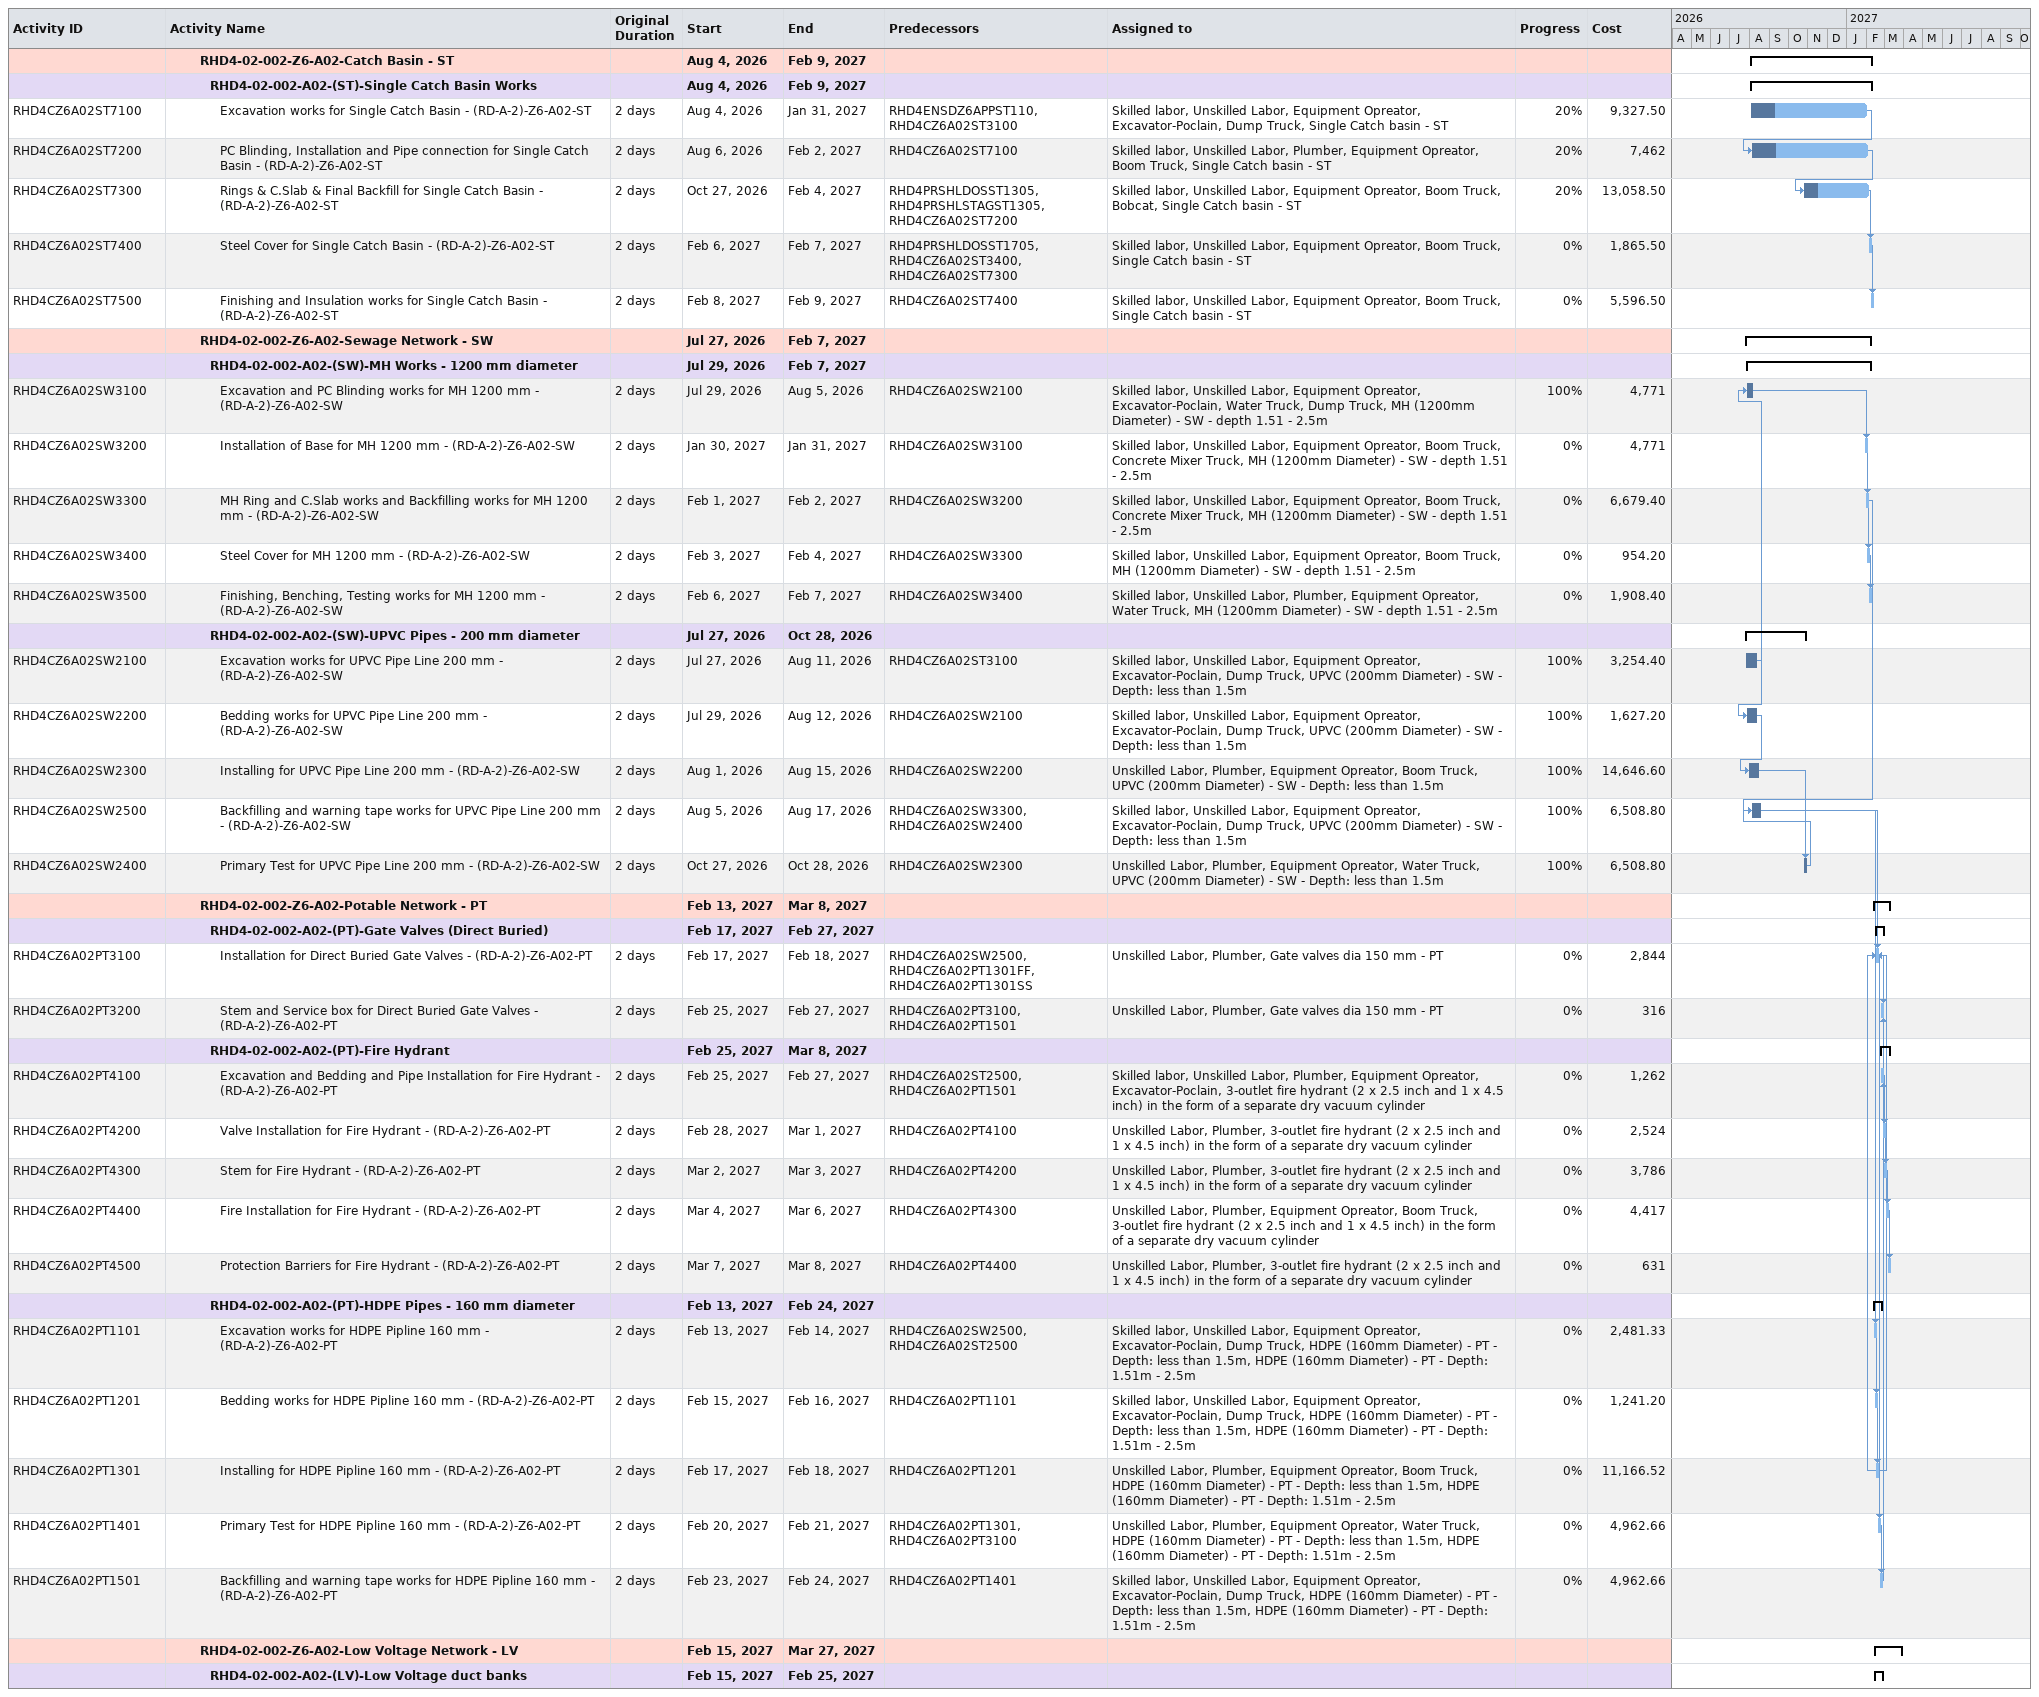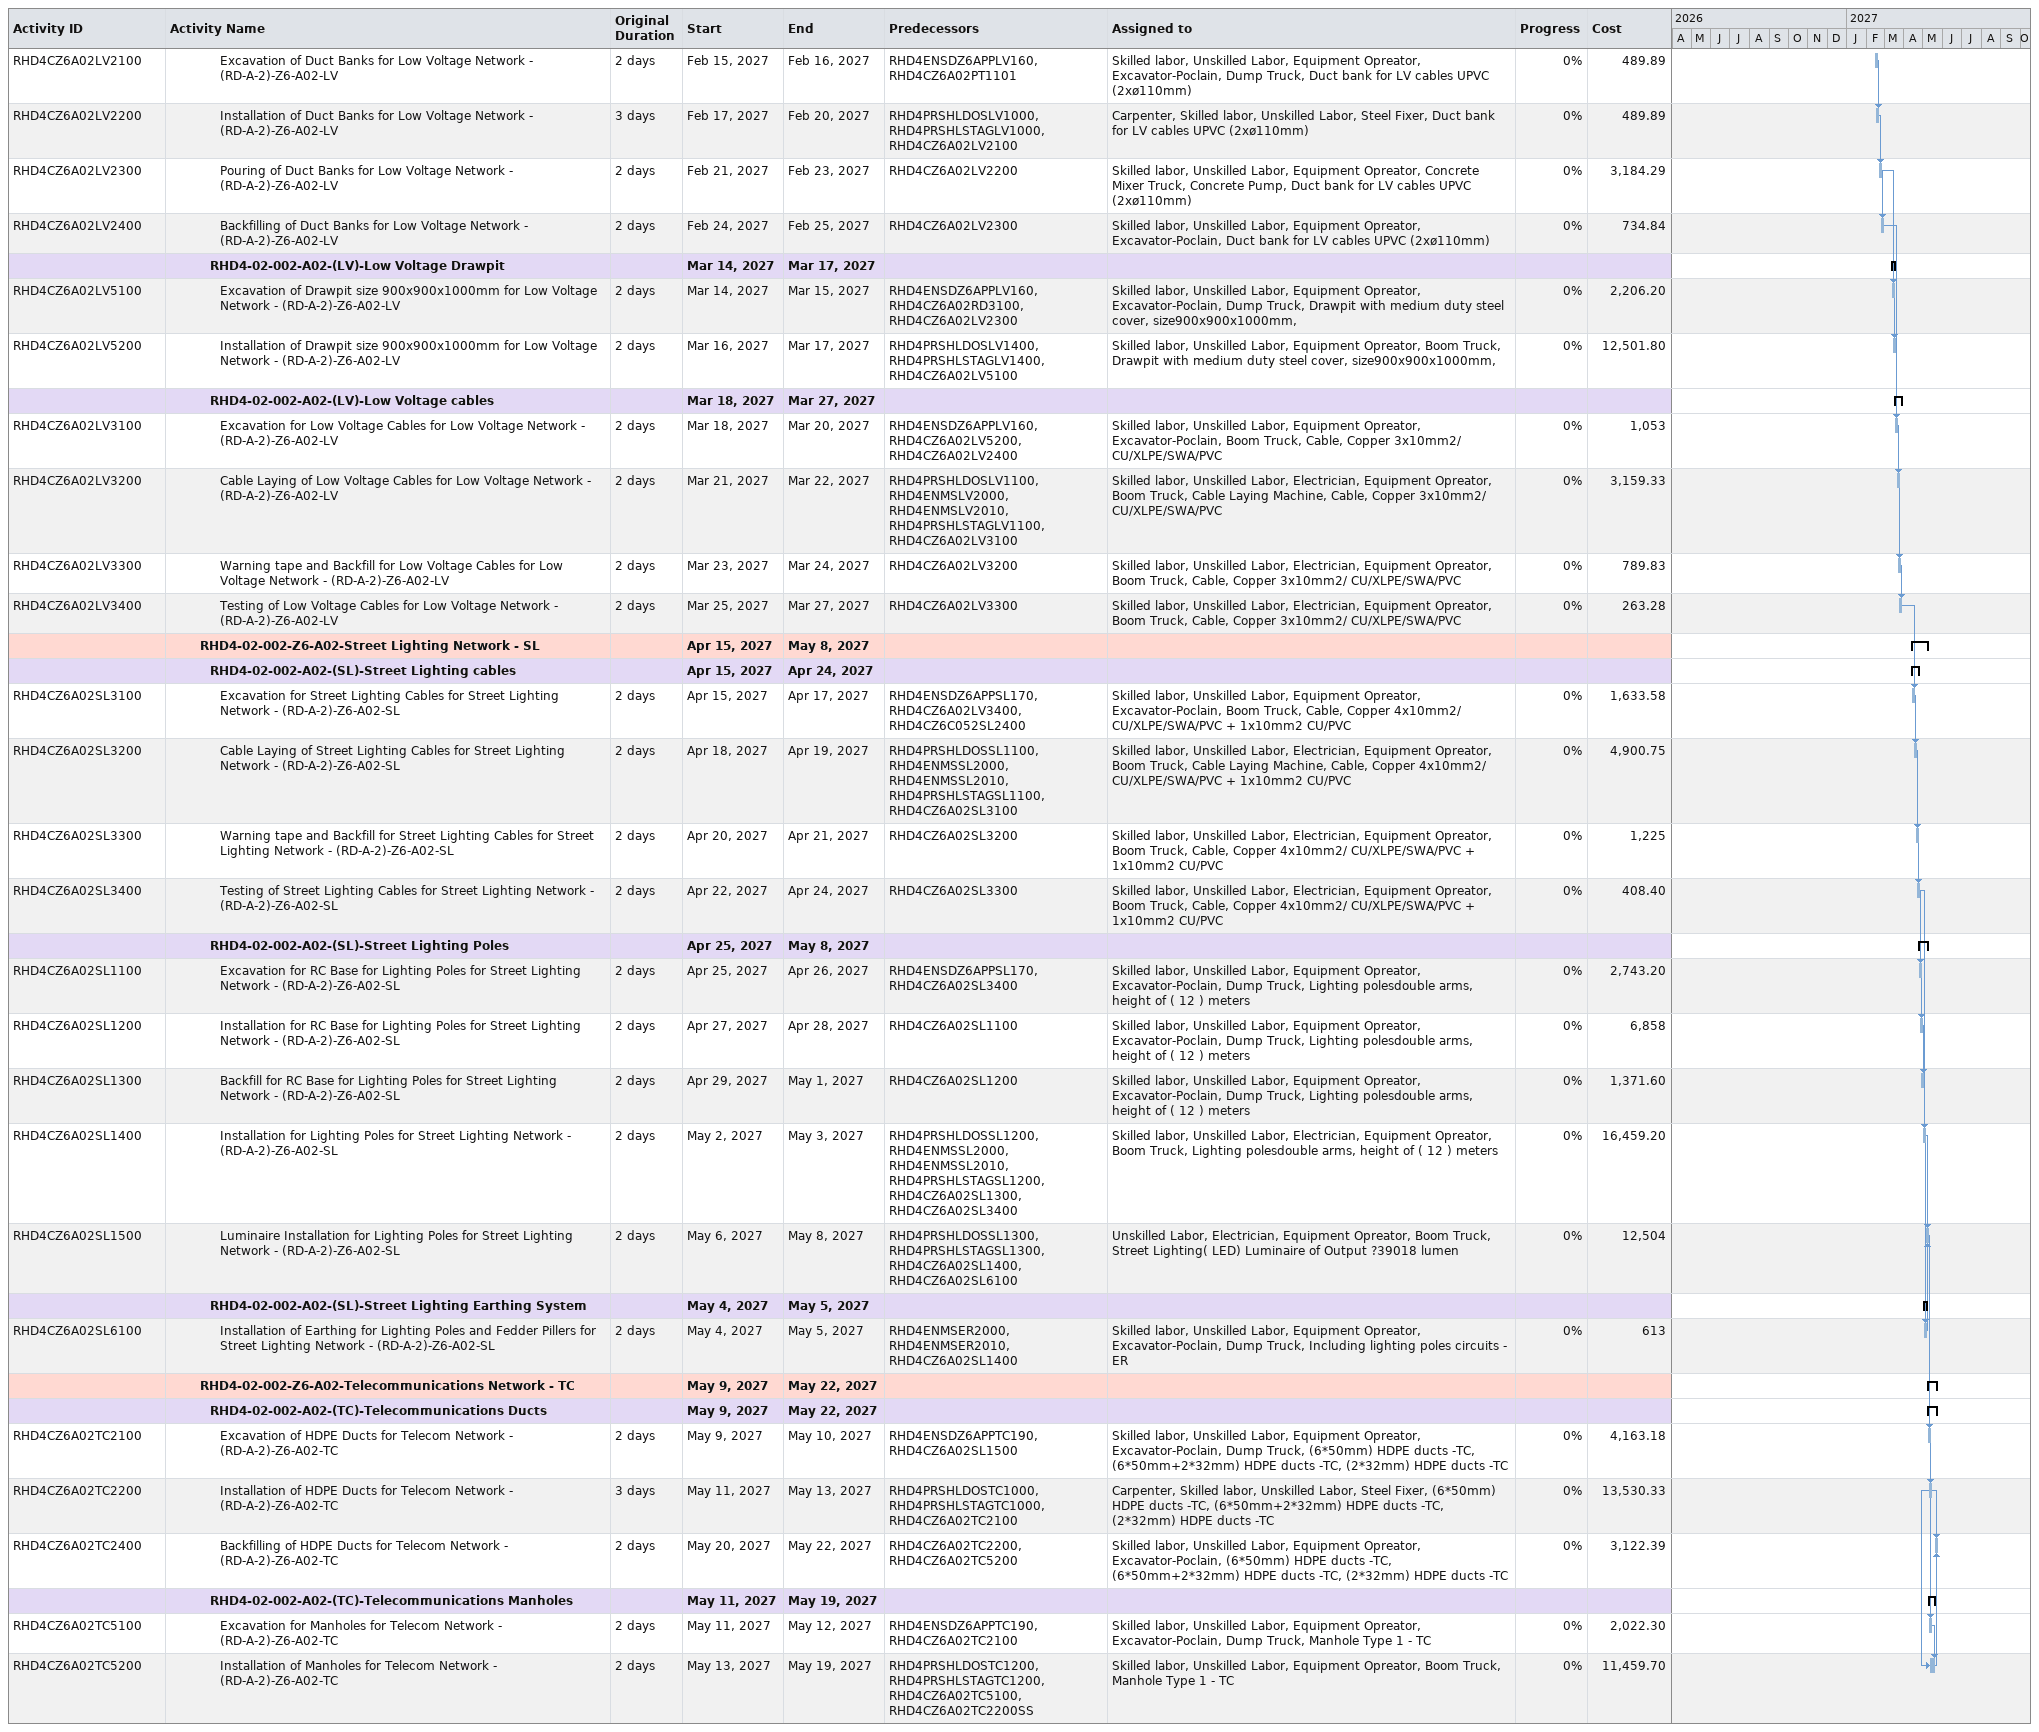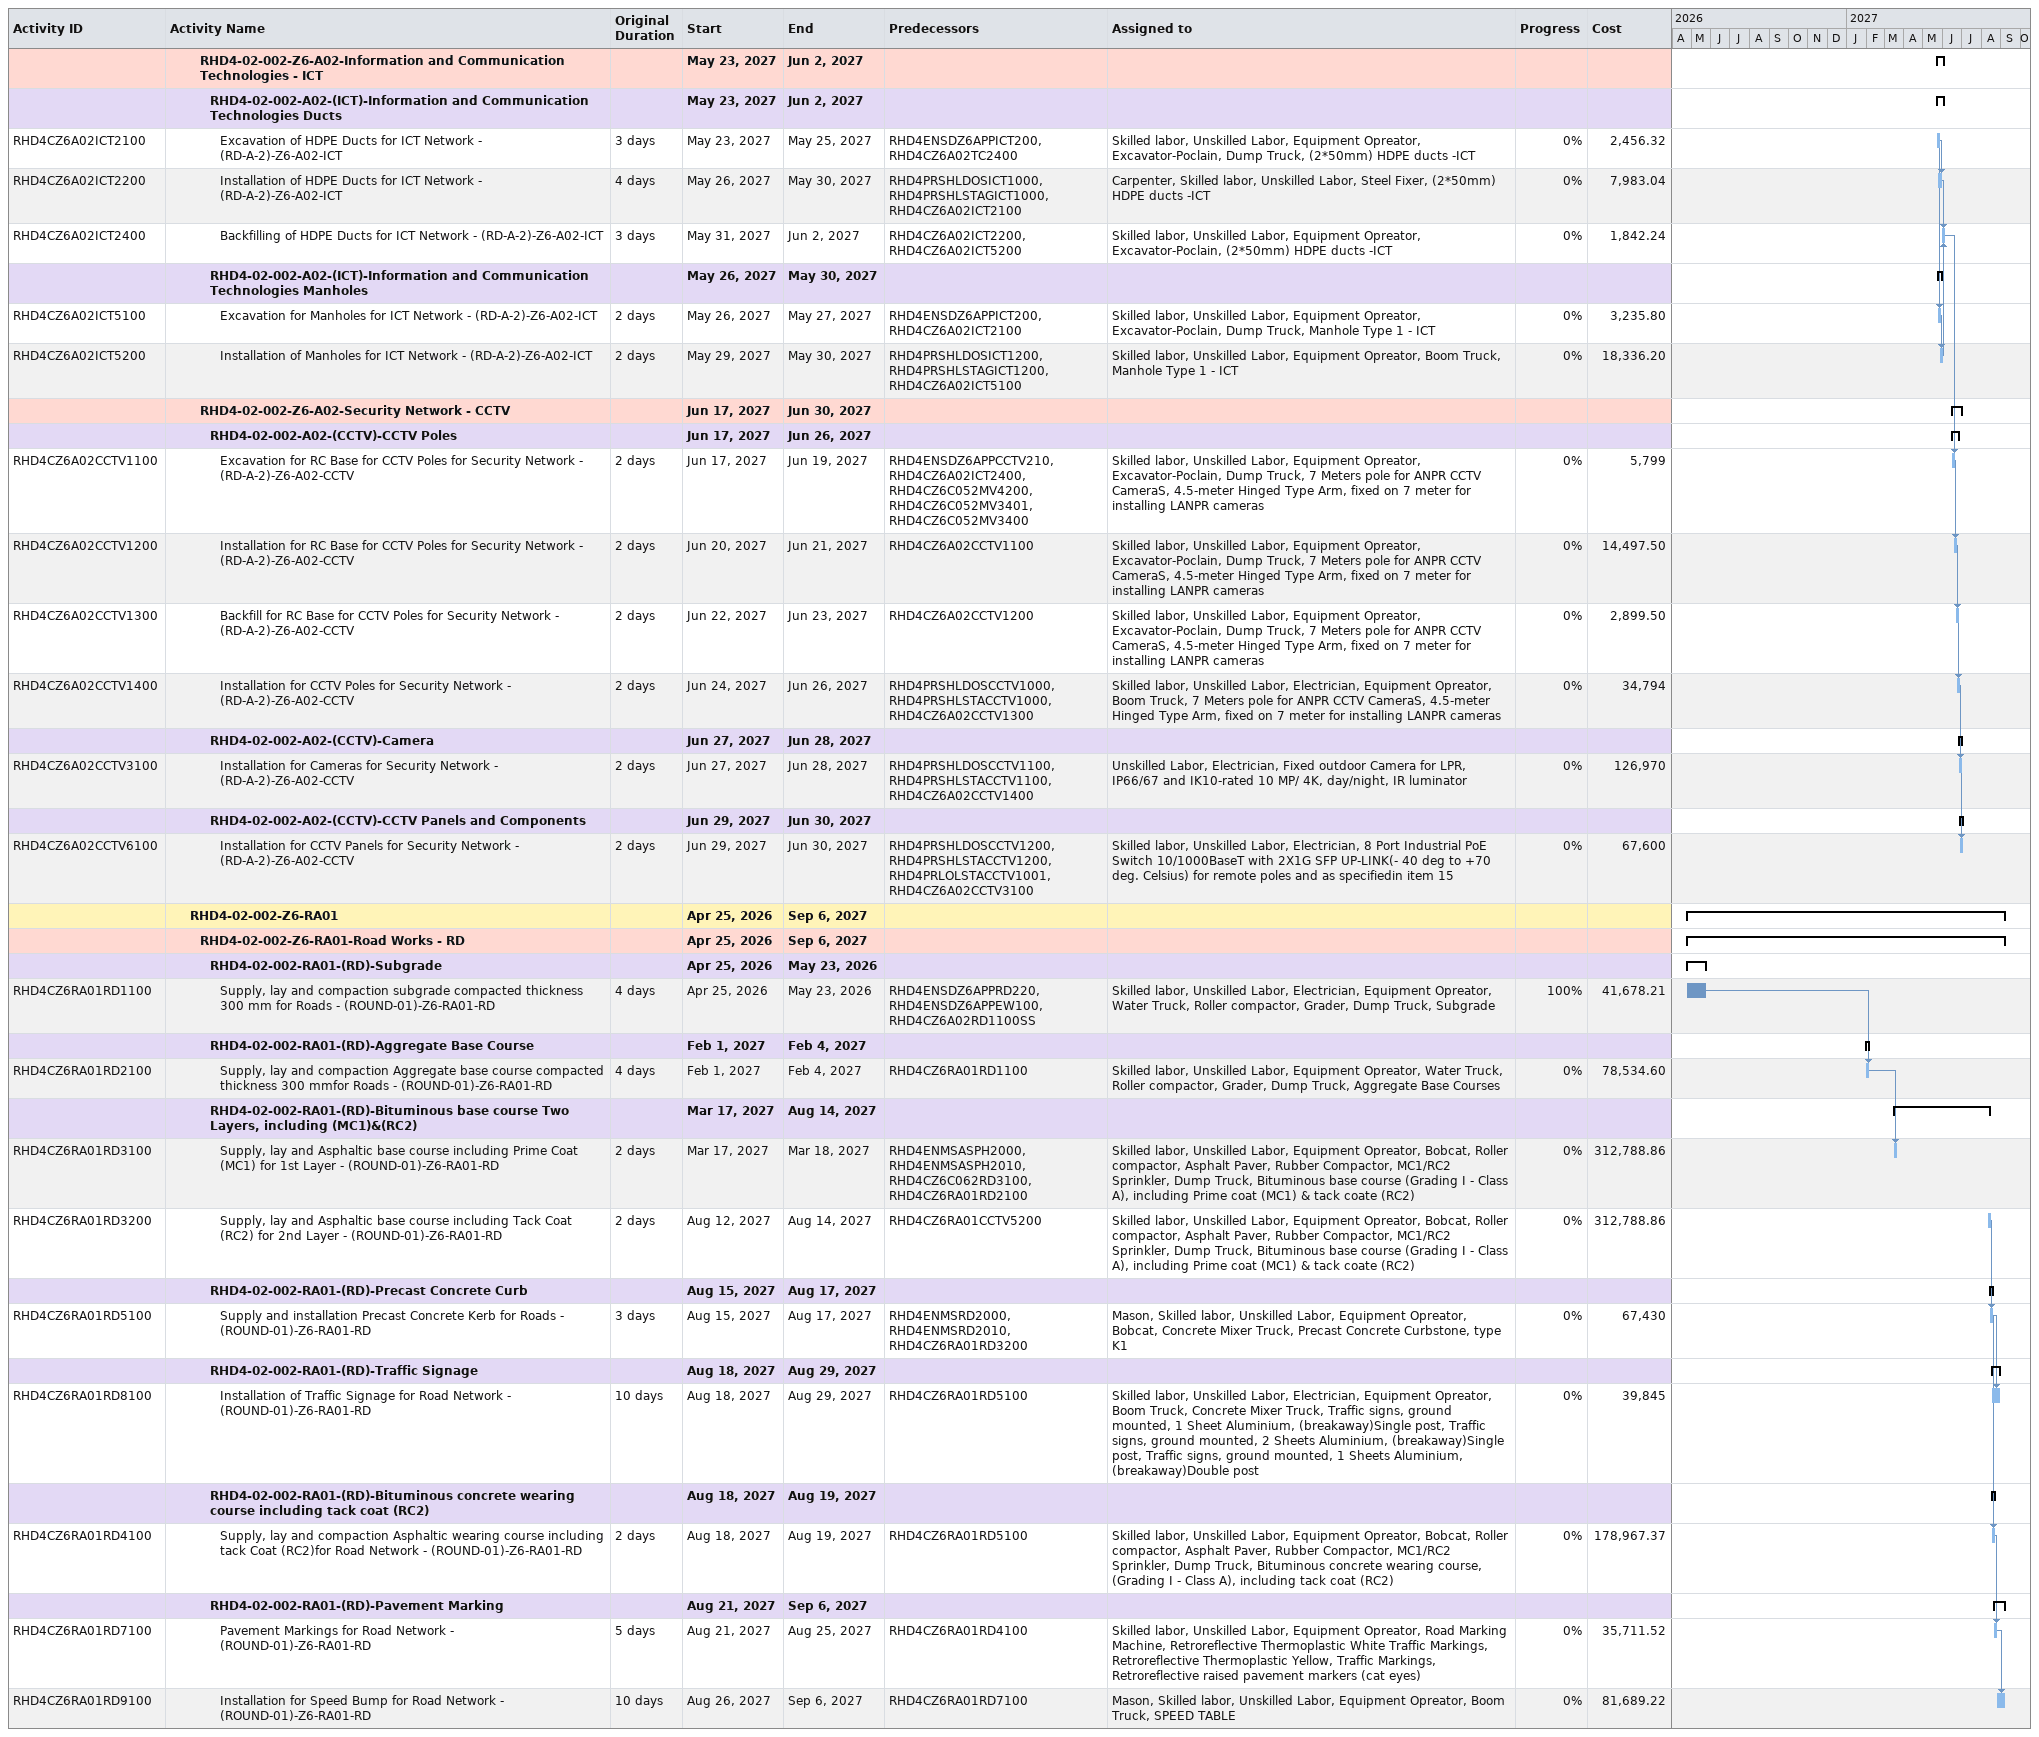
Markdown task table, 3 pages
| ID | Level | Task | Original duration | Start | Finish | Predecessors | Resources | % complete | Cost |
|---|---|---|---|---|---|---|---|---|---|
|  | 4 | **RHD4-02-002-Z6-A02-Catch Basin - ST** |  | 2026-08-04 | 2027-02-09 |  |  |  |  |
|  | 5 | **RHD4-02-002-A02-(ST)-Single Catch Basin Works** |  | 2026-08-04 | 2027-02-09 |  |  |  |  |
| RHD4CZ6A02ST7100 | 6 | Excavation works for Single Catch Basin - (RD-A-2)-Z6-A02-ST | 2d | 2026-08-04 | 2027-01-31 | RHD4ENSDZ6APPST110, RHD4CZ6A02ST3100 | Skilled labor, Unskilled Labor, Equipment Opreator, Excavator-Poclain, Dump Truck, Single Catch basin - ST | 20 | 9327.50 |
| RHD4CZ6A02ST7200 | 6 | PC Blinding, Installation and Pipe connection for Single Catch Basin - (RD-A-2)-Z6-A02-ST | 2d | 2026-08-06 | 2027-02-02 | RHD4CZ6A02ST7100 | Skilled labor, Unskilled Labor, Plumber, Equipment Opreator, Boom Truck, Single Catch basin - ST | 20 | 7462 |
| RHD4CZ6A02ST7300 | 6 | Rings & C.Slab & Final Backfill for Single Catch Basin - (RD-A-2)-Z6-A02-ST | 2d | 2026-10-27 | 2027-02-04 | RHD4PRSHLDOSST1305, RHD4PRSHLSTAGST1305, RHD4CZ6A02ST7200 | Skilled labor, Unskilled Labor, Equipment Opreator, Boom Truck, Bobcat, Single Catch basin - ST | 20 | 13058.50 |
| RHD4CZ6A02ST7400 | 6 | Steel Cover for Single Catch Basin - (RD-A-2)-Z6-A02-ST | 2d | 2027-02-06 | 2027-02-07 | RHD4PRSHLDOSST1705, RHD4CZ6A02ST3400, RHD4CZ6A02ST7300 | Skilled labor, Unskilled Labor, Equipment Opreator, Boom Truck, Single Catch basin - ST | 0 | 1865.50 |
| RHD4CZ6A02ST7500 | 6 | Finishing and Insulation works for Single Catch Basin - (RD-A-2)-Z6-A02-ST | 2d | 2027-02-08 | 2027-02-09 | RHD4CZ6A02ST7400 | Skilled labor, Unskilled Labor, Equipment Opreator, Boom Truck, Single Catch basin - ST | 0 | 5596.50 |
|  | 4 | **RHD4-02-002-Z6-A02-Sewage Network - SW** |  | 2026-07-27 | 2027-02-07 |  |  |  |  |
|  | 5 | **RHD4-02-002-A02-(SW)-MH Works - 1200 mm diameter** |  | 2026-07-29 | 2027-02-07 |  |  |  |  |
| RHD4CZ6A02SW3100 | 6 | Excavation and PC Blinding works for MH 1200 mm - (RD-A-2)-Z6-A02-SW | 2d | 2026-07-29 | 2026-08-05 | RHD4CZ6A02SW2100 | Skilled labor, Unskilled Labor, Equipment Opreator, Excavator-Poclain, Water Truck, Dump Truck, MH (1200mm Diameter) - SW - depth 1.51 - 2.5m | 100 | 4771 |
| RHD4CZ6A02SW3200 | 6 | Installation of Base for MH 1200 mm - (RD-A-2)-Z6-A02-SW | 2d | 2027-01-30 | 2027-01-31 | RHD4CZ6A02SW3100 | Skilled labor, Unskilled Labor, Equipment Opreator, Boom Truck, Concrete Mixer Truck, MH (1200mm Diameter) - SW - depth 1.51 - 2.5m | 0 | 4771 |
| RHD4CZ6A02SW3300 | 6 | MH Ring and C.Slab works and Backfilling works for MH 1200 mm - (RD-A-2)-Z6-A02-SW | 2d | 2027-02-01 | 2027-02-02 | RHD4CZ6A02SW3200 | Skilled labor, Unskilled Labor, Equipment Opreator, Boom Truck, Concrete Mixer Truck, MH (1200mm Diameter) - SW - depth 1.51 - 2.5m | 0 | 6679.40 |
| RHD4CZ6A02SW3400 | 6 | Steel Cover for MH 1200 mm - (RD-A-2)-Z6-A02-SW | 2d | 2027-02-03 | 2027-02-04 | RHD4CZ6A02SW3300 | Skilled labor, Unskilled Labor, Equipment Opreator, Boom Truck, MH (1200mm Diameter) - SW - depth 1.51 - 2.5m | 0 | 954.20 |
| RHD4CZ6A02SW3500 | 6 | Finishing, Benching, Testing works for MH 1200 mm - (RD-A-2)-Z6-A02-SW | 2d | 2027-02-06 | 2027-02-07 | RHD4CZ6A02SW3400 | Skilled labor, Unskilled Labor, Plumber, Equipment Opreator, Water Truck, MH (1200mm Diameter) - SW - depth 1.51 - 2.5m | 0 | 1908.40 |
|  | 5 | **RHD4-02-002-A02-(SW)-UPVC Pipes - 200 mm diameter** |  | 2026-07-27 | 2026-10-28 |  |  |  |  |
| RHD4CZ6A02SW2100 | 6 | Excavation works for UPVC Pipe Line 200 mm - (RD-A-2)-Z6-A02-SW | 2d | 2026-07-27 | 2026-08-11 | RHD4CZ6A02ST3100 | Skilled labor, Unskilled Labor, Equipment Opreator, Excavator-Poclain, Dump Truck, UPVC (200mm Diameter) - SW - Depth: less than 1.5m | 100 | 3254.40 |
| RHD4CZ6A02SW2200 | 6 | Bedding works for UPVC Pipe Line 200 mm - (RD-A-2)-Z6-A02-SW | 2d | 2026-07-29 | 2026-08-12 | RHD4CZ6A02SW2100 | Skilled labor, Unskilled Labor, Equipment Opreator, Excavator-Poclain, Dump Truck, UPVC (200mm Diameter) - SW - Depth: less than 1.5m | 100 | 1627.20 |
| RHD4CZ6A02SW2300 | 6 | Installing for UPVC Pipe Line 200 mm - (RD-A-2)-Z6-A02-SW | 2d | 2026-08-01 | 2026-08-15 | RHD4CZ6A02SW2200 | Unskilled Labor, Plumber, Equipment Opreator, Boom Truck, UPVC (200mm Diameter) - SW - Depth: less than 1.5m | 100 | 14646.60 |
| RHD4CZ6A02SW2500 | 6 | Backfilling and warning tape works for UPVC Pipe Line 200 mm - (RD-A-2)-Z6-A02-SW | 2d | 2026-08-05 | 2026-08-17 | RHD4CZ6A02SW3300, RHD4CZ6A02SW2400 | Skilled labor, Unskilled Labor, Equipment Opreator, Excavator-Poclain, Dump Truck, UPVC (200mm Diameter) - SW - Depth: less than 1.5m | 100 | 6508.80 |
| RHD4CZ6A02SW2400 | 6 | Primary Test for UPVC Pipe Line 200 mm - (RD-A-2)-Z6-A02-SW | 2d | 2026-10-27 | 2026-10-28 | RHD4CZ6A02SW2300 | Unskilled Labor, Plumber, Equipment Opreator, Water Truck, UPVC (200mm Diameter) - SW - Depth: less than 1.5m | 100 | 6508.80 |
|  | 4 | **RHD4-02-002-Z6-A02-Potable Network - PT** |  | 2027-02-13 | 2027-03-08 |  |  |  |  |
|  | 5 | **RHD4-02-002-A02-(PT)-Gate Valves (Direct Buried)** |  | 2027-02-17 | 2027-02-27 |  |  |  |  |
| RHD4CZ6A02PT3100 | 6 | Installation for Direct Buried Gate Valves - (RD-A-2)-Z6-A02-PT | 2d | 2027-02-17 | 2027-02-18 | RHD4CZ6A02SW2500, RHD4CZ6A02PT1301FF, RHD4CZ6A02PT1301SS | Unskilled Labor, Plumber, Gate valves dia 150 mm - PT | 0 | 2844 |
| RHD4CZ6A02PT3200 | 6 | Stem and Service box for Direct Buried Gate Valves - (RD-A-2)-Z6-A02-PT | 2d | 2027-02-25 | 2027-02-27 | RHD4CZ6A02PT3100, RHD4CZ6A02PT1501 | Unskilled Labor, Plumber, Gate valves dia 150 mm - PT | 0 | 316 |
|  | 5 | **RHD4-02-002-A02-(PT)-Fire Hydrant** |  | 2027-02-25 | 2027-03-08 |  |  |  |  |
| RHD4CZ6A02PT4100 | 6 | Excavation and Bedding and Pipe Installation for Fire Hydrant - (RD-A-2)-Z6-A02-PT | 2d | 2027-02-25 | 2027-02-27 | RHD4CZ6A02ST2500, RHD4CZ6A02PT1501 | Skilled labor, Unskilled Labor, Plumber, Equipment Opreator, Excavator-Poclain, 3-outlet fire hydrant (2 x 2.5 inch and 1 x 4.5 inch) in the form of a separate dry vacuum cylinder | 0 | 1262 |
| RHD4CZ6A02PT4200 | 6 | Valve Installation for Fire Hydrant - (RD-A-2)-Z6-A02-PT | 2d | 2027-02-28 | 2027-03-01 | RHD4CZ6A02PT4100 | Unskilled Labor, Plumber, 3-outlet fire hydrant (2 x 2.5 inch and 1 x 4.5 inch) in the form of a separate dry vacuum cylinder | 0 | 2524 |
| RHD4CZ6A02PT4300 | 6 | Stem for Fire Hydrant - (RD-A-2)-Z6-A02-PT | 2d | 2027-03-02 | 2027-03-03 | RHD4CZ6A02PT4200 | Unskilled Labor, Plumber, 3-outlet fire hydrant (2 x 2.5 inch and 1 x 4.5 inch) in the form of a separate dry vacuum cylinder | 0 | 3786 |
| RHD4CZ6A02PT4400 | 6 | Fire Installation for Fire Hydrant - (RD-A-2)-Z6-A02-PT | 2d | 2027-03-04 | 2027-03-06 | RHD4CZ6A02PT4300 | Unskilled Labor, Plumber, Equipment Opreator, Boom Truck, 3-outlet fire hydrant (2 x 2.5 inch and 1 x 4.5 inch) in the form of a separate dry vacuum cylinder | 0 | 4417 |
| RHD4CZ6A02PT4500 | 6 | Protection Barriers for Fire Hydrant - (RD-A-2)-Z6-A02-PT | 2d | 2027-03-07 | 2027-03-08 | RHD4CZ6A02PT4400 | Unskilled Labor, Plumber, 3-outlet fire hydrant (2 x 2.5 inch and 1 x 4.5 inch) in the form of a separate dry vacuum cylinder | 0 | 631 |
|  | 5 | **RHD4-02-002-A02-(PT)-HDPE Pipes - 160 mm diameter** |  | 2027-02-13 | 2027-02-24 |  |  |  |  |
| RHD4CZ6A02PT1101 | 6 | Excavation works for HDPE Pipline 160 mm - (RD-A-2)-Z6-A02-PT | 2d | 2027-02-13 | 2027-02-14 | RHD4CZ6A02SW2500, RHD4CZ6A02ST2500 | Skilled labor, Unskilled Labor, Equipment Opreator, Excavator-Poclain, Dump Truck, HDPE (160mm Diameter) - PT - Depth: less than 1.5m, HDPE (160mm Diameter) - PT - Depth: 1.51m - 2.5m | 0 | 2481.33 |
| RHD4CZ6A02PT1201 | 6 | Bedding works for HDPE Pipline 160 mm - (RD-A-2)-Z6-A02-PT | 2d | 2027-02-15 | 2027-02-16 | RHD4CZ6A02PT1101 | Skilled labor, Unskilled Labor, Equipment Opreator, Excavator-Poclain, Dump Truck, HDPE (160mm Diameter) - PT - Depth: less than 1.5m, HDPE (160mm Diameter) - PT - Depth: 1.51m - 2.5m | 0 | 1241.20 |
| RHD4CZ6A02PT1301 | 6 | Installing for HDPE Pipline 160 mm - (RD-A-2)-Z6-A02-PT | 2d | 2027-02-17 | 2027-02-18 | RHD4CZ6A02PT1201 | Unskilled Labor, Plumber, Equipment Opreator, Boom Truck, HDPE (160mm Diameter) - PT - Depth: less than 1.5m, HDPE (160mm Diameter) - PT - Depth: 1.51m - 2.5m | 0 | 11166.52 |
| RHD4CZ6A02PT1401 | 6 | Primary Test for HDPE Pipline 160 mm - (RD-A-2)-Z6-A02-PT | 2d | 2027-02-20 | 2027-02-21 | RHD4CZ6A02PT1301, RHD4CZ6A02PT3100 | Unskilled Labor, Plumber, Equipment Opreator, Water Truck, HDPE (160mm Diameter) - PT - Depth: less than 1.5m, HDPE (160mm Diameter) - PT - Depth: 1.51m - 2.5m | 0 | 4962.66 |
| RHD4CZ6A02PT1501 | 6 | Backfilling and warning tape works for HDPE Pipline 160 mm - (RD-A-2)-Z6-A02-PT | 2d | 2027-02-23 | 2027-02-24 | RHD4CZ6A02PT1401 | Skilled labor, Unskilled Labor, Equipment Opreator, Excavator-Poclain, Dump Truck, HDPE (160mm Diameter) - PT - Depth: less than 1.5m, HDPE (160mm Diameter) - PT - Depth: 1.51m - 2.5m | 0 | 4962.66 |
|  | 4 | **RHD4-02-002-Z6-A02-Low Voltage Network - LV** |  | 2027-02-15 | 2027-03-27 |  |  |  |  |
|  | 5 | **RHD4-02-002-A02-(LV)-Low Voltage duct banks** |  | 2027-02-15 | 2027-02-25 |  |  |  |  |
| RHD4CZ6A02LV2100 | 6 | Excavation of Duct Banks for Low Voltage Network - (RD-A-2)-Z6-A02-LV | 2d | 2027-02-15 | 2027-02-16 | RHD4ENSDZ6APPLV160, RHD4CZ6A02PT1101 | Skilled labor, Unskilled Labor, Equipment Opreator, Excavator-Poclain, Dump Truck, Duct bank for LV cables UPVC (2xø110mm) | 0 | 489.89 |
| RHD4CZ6A02LV2200 | 6 | Installation of Duct Banks for Low Voltage Network - (RD-A-2)-Z6-A02-LV | 3d | 2027-02-17 | 2027-02-20 | RHD4PRSHLDOSLV1000, RHD4PRSHLSTAGLV1000, RHD4CZ6A02LV2100 | Carpenter, Skilled labor, Unskilled Labor, Steel Fixer, Duct bank for LV cables UPVC (2xø110mm) | 0 | 489.89 |
| RHD4CZ6A02LV2300 | 6 | Pouring of Duct Banks for Low Voltage Network - (RD-A-2)-Z6-A02-LV | 2d | 2027-02-21 | 2027-02-23 | RHD4CZ6A02LV2200 | Skilled labor, Unskilled Labor, Equipment Opreator, Concrete Mixer Truck, Concrete Pump, Duct bank for LV cables UPVC (2xø110mm) | 0 | 3184.29 |
| RHD4CZ6A02LV2400 | 6 | Backfilling of Duct Banks for Low Voltage Network - (RD-A-2)-Z6-A02-LV | 2d | 2027-02-24 | 2027-02-25 | RHD4CZ6A02LV2300 | Skilled labor, Unskilled Labor, Equipment Opreator, Excavator-Poclain, Duct bank for LV cables UPVC (2xø110mm) | 0 | 734.84 |
|  | 5 | **RHD4-02-002-A02-(LV)-Low Voltage Drawpit** |  | 2027-03-14 | 2027-03-17 |  |  |  |  |
| RHD4CZ6A02LV5100 | 6 | Excavation of Drawpit size 900x900x1000mm for Low Voltage Network - (RD-A-2)-Z6-A02-LV | 2d | 2027-03-14 | 2027-03-15 | RHD4ENSDZ6APPLV160, RHD4CZ6A02RD3100, RHD4CZ6A02LV2300 | Skilled labor, Unskilled Labor, Equipment Opreator, Excavator-Poclain, Dump Truck, Drawpit with medium duty steel cover, size900x900x1000mm, | 0 | 2206.20 |
| RHD4CZ6A02LV5200 | 6 | Installation of Drawpit size 900x900x1000mm for Low Voltage Network - (RD-A-2)-Z6-A02-LV | 2d | 2027-03-16 | 2027-03-17 | RHD4PRSHLDOSLV1400, RHD4PRSHLSTAGLV1400, RHD4CZ6A02LV5100 | Skilled labor, Unskilled Labor, Equipment Opreator, Boom Truck, Drawpit with medium duty steel cover, size900x900x1000mm, | 0 | 12501.80 |
|  | 5 | **RHD4-02-002-A02-(LV)-Low Voltage cables** |  | 2027-03-18 | 2027-03-27 |  |  |  |  |
| RHD4CZ6A02LV3100 | 6 | Excavation for Low Voltage Cables for Low Voltage Network - (RD-A-2)-Z6-A02-LV | 2d | 2027-03-18 | 2027-03-20 | RHD4ENSDZ6APPLV160, RHD4CZ6A02LV5200, RHD4CZ6A02LV2400 | Skilled labor, Unskilled Labor, Equipment Opreator, Excavator-Poclain, Boom Truck, Cable, Copper 3x10mm2/ CU/XLPE/SWA/PVC | 0 | 1053 |
| RHD4CZ6A02LV3200 | 6 | Cable Laying of Low Voltage Cables for Low Voltage Network - (RD-A-2)-Z6-A02-LV | 2d | 2027-03-21 | 2027-03-22 | RHD4PRSHLDOSLV1100, RHD4ENMSLV2000, RHD4ENMSLV2010, RHD4PRSHLSTAGLV1100, RHD4CZ6A02LV3100 | Skilled labor, Unskilled Labor, Electrician, Equipment Opreator, Boom Truck, Cable Laying Machine, Cable, Copper 3x10mm2/ CU/XLPE/SWA/PVC | 0 | 3159.33 |
| RHD4CZ6A02LV3300 | 6 | Warning tape and Backfill for Low Voltage Cables for Low Voltage Network - (RD-A-2)-Z6-A02-LV | 2d | 2027-03-23 | 2027-03-24 | RHD4CZ6A02LV3200 | Skilled labor, Unskilled Labor, Electrician, Equipment Opreator, Boom Truck, Cable, Copper 3x10mm2/ CU/XLPE/SWA/PVC | 0 | 789.83 |
| RHD4CZ6A02LV3400 | 6 | Testing of Low Voltage Cables for Low Voltage Network - (RD-A-2)-Z6-A02-LV | 2d | 2027-03-25 | 2027-03-27 | RHD4CZ6A02LV3300 | Skilled labor, Unskilled Labor, Electrician, Equipment Opreator, Boom Truck, Cable, Copper 3x10mm2/ CU/XLPE/SWA/PVC | 0 | 263.28 |
|  | 4 | **RHD4-02-002-Z6-A02-Street Lighting Network - SL** |  | 2027-04-15 | 2027-05-08 |  |  |  |  |
|  | 5 | **RHD4-02-002-A02-(SL)-Street Lighting cables** |  | 2027-04-15 | 2027-04-24 |  |  |  |  |
| RHD4CZ6A02SL3100 | 6 | Excavation for Street Lighting Cables for Street Lighting Network - (RD-A-2)-Z6-A02-SL | 2d | 2027-04-15 | 2027-04-17 | RHD4ENSDZ6APPSL170, RHD4CZ6A02LV3400, RHD4CZ6C052SL2400 | Skilled labor, Unskilled Labor, Equipment Opreator, Excavator-Poclain, Boom Truck, Cable, Copper 4x10mm2/ CU/XLPE/SWA/PVC + 1x10mm2 CU/PVC | 0 | 1633.58 |
| RHD4CZ6A02SL3200 | 6 | Cable Laying of Street Lighting Cables for Street Lighting Network - (RD-A-2)-Z6-A02-SL | 2d | 2027-04-18 | 2027-04-19 | RHD4PRSHLDOSSL1100, RHD4ENMSSL2000, RHD4ENMSSL2010, RHD4PRSHLSTAGSL1100, RHD4CZ6A02SL3100 | Skilled labor, Unskilled Labor, Electrician, Equipment Opreator, Boom Truck, Cable Laying Machine, Cable, Copper 4x10mm2/ CU/XLPE/SWA/PVC + 1x10mm2 CU/PVC | 0 | 4900.75 |
| RHD4CZ6A02SL3300 | 6 | Warning tape and Backfill for Street Lighting Cables for Street Lighting Network - (RD-A-2)-Z6-A02-SL | 2d | 2027-04-20 | 2027-04-21 | RHD4CZ6A02SL3200 | Skilled labor, Unskilled Labor, Electrician, Equipment Opreator, Boom Truck, Cable, Copper 4x10mm2/ CU/XLPE/SWA/PVC + 1x10mm2 CU/PVC | 0 | 1225 |
| RHD4CZ6A02SL3400 | 6 | Testing of Street Lighting Cables for Street Lighting Network - (RD-A-2)-Z6-A02-SL | 2d | 2027-04-22 | 2027-04-24 | RHD4CZ6A02SL3300 | Skilled labor, Unskilled Labor, Electrician, Equipment Opreator, Boom Truck, Cable, Copper 4x10mm2/ CU/XLPE/SWA/PVC + 1x10mm2 CU/PVC | 0 | 408.40 |
|  | 5 | **RHD4-02-002-A02-(SL)-Street Lighting Poles** |  | 2027-04-25 | 2027-05-08 |  |  |  |  |
| RHD4CZ6A02SL1100 | 6 | Excavation for RC Base for Lighting Poles for Street Lighting Network - (RD-A-2)-Z6-A02-SL | 2d | 2027-04-25 | 2027-04-26 | RHD4ENSDZ6APPSL170, RHD4CZ6A02SL3400 | Skilled labor, Unskilled Labor, Equipment Opreator, Excavator-Poclain, Dump Truck, Lighting polesdouble arms, height of ( 12 ) meters | 0 | 2743.20 |
| RHD4CZ6A02SL1200 | 6 | Installation for RC Base for Lighting Poles for Street Lighting Network - (RD-A-2)-Z6-A02-SL | 2d | 2027-04-27 | 2027-04-28 | RHD4CZ6A02SL1100 | Skilled labor, Unskilled Labor, Equipment Opreator, Excavator-Poclain, Dump Truck, Lighting polesdouble arms, height of ( 12 ) meters | 0 | 6858 |
| RHD4CZ6A02SL1300 | 6 | Backfill for RC Base for Lighting Poles for Street Lighting Network - (RD-A-2)-Z6-A02-SL | 2d | 2027-04-29 | 2027-05-01 | RHD4CZ6A02SL1200 | Skilled labor, Unskilled Labor, Equipment Opreator, Excavator-Poclain, Dump Truck, Lighting polesdouble arms, height of ( 12 ) meters | 0 | 1371.60 |
| RHD4CZ6A02SL1400 | 6 | Installation for Lighting Poles for Street Lighting Network - (RD-A-2)-Z6-A02-SL | 2d | 2027-05-02 | 2027-05-03 | RHD4PRSHLDOSSL1200, RHD4ENMSSL2000, RHD4ENMSSL2010, RHD4PRSHLSTAGSL1200, RHD4CZ6A02SL1300, RHD4CZ6A02SL3400 | Skilled labor, Unskilled Labor, Electrician, Equipment Opreator, Boom Truck, Lighting polesdouble arms, height of ( 12 ) meters | 0 | 16459.20 |
| RHD4CZ6A02SL1500 | 6 | Luminaire Installation for Lighting Poles for Street Lighting Network - (RD-A-2)-Z6-A02-SL | 2d | 2027-05-06 | 2027-05-08 | RHD4PRSHLDOSSL1300, RHD4PRSHLSTAGSL1300, RHD4CZ6A02SL1400, RHD4CZ6A02SL6100 | Unskilled Labor, Electrician, Equipment Opreator, Boom Truck, Street Lighting( LED) Luminaire of Output ?39018 lumen | 0 | 12504 |
|  | 5 | **RHD4-02-002-A02-(SL)-Street Lighting Earthing System** |  | 2027-05-04 | 2027-05-05 |  |  |  |  |
| RHD4CZ6A02SL6100 | 6 | Installation of Earthing for Lighting Poles and Fedder Pillers for Street Lighting Network - (RD-A-2)-Z6-A02-SL | 2d | 2027-05-04 | 2027-05-05 | RHD4ENMSER2000, RHD4ENMSER2010, RHD4CZ6A02SL1400 | Skilled labor, Unskilled Labor, Equipment Opreator, Excavator-Poclain, Dump Truck, Including lighting poles circuits - ER | 0 | 613 |
|  | 4 | **RHD4-02-002-Z6-A02-Telecommunications Network - TC** |  | 2027-05-09 | 2027-05-22 |  |  |  |  |
|  | 5 | **RHD4-02-002-A02-(TC)-Telecommunications Ducts** |  | 2027-05-09 | 2027-05-22 |  |  |  |  |
| RHD4CZ6A02TC2100 | 6 | Excavation of HDPE Ducts for Telecom Network - (RD-A-2)-Z6-A02-TC | 2d | 2027-05-09 | 2027-05-10 | RHD4ENSDZ6APPTC190, RHD4CZ6A02SL1500 | Skilled labor, Unskilled Labor, Equipment Opreator, Excavator-Poclain, Dump Truck, (6*50mm) HDPE ducts -TC, (6*50mm+2*32mm) HDPE ducts -TC, (2*32mm) HDPE ducts -TC | 0 | 4163.18 |
| RHD4CZ6A02TC2200 | 6 | Installation of HDPE Ducts for Telecom Network - (RD-A-2)-Z6-A02-TC | 3d | 2027-05-11 | 2027-05-13 | RHD4PRSHLDOSTC1000, RHD4PRSHLSTAGTC1000, RHD4CZ6A02TC2100 | Carpenter, Skilled labor, Unskilled Labor, Steel Fixer, (6*50mm) HDPE ducts -TC, (6*50mm+2*32mm) HDPE ducts -TC, (2*32mm) HDPE ducts -TC | 0 | 13530.33 |
| RHD4CZ6A02TC2400 | 6 | Backfilling of HDPE Ducts for Telecom Network - (RD-A-2)-Z6-A02-TC | 2d | 2027-05-20 | 2027-05-22 | RHD4CZ6A02TC2200, RHD4CZ6A02TC5200 | Skilled labor, Unskilled Labor, Equipment Opreator, Excavator-Poclain, (6*50mm) HDPE ducts -TC, (6*50mm+2*32mm) HDPE ducts -TC, (2*32mm) HDPE ducts -TC | 0 | 3122.39 |
|  | 5 | **RHD4-02-002-A02-(TC)-Telecommunications Manholes** |  | 2027-05-11 | 2027-05-19 |  |  |  |  |
| RHD4CZ6A02TC5100 | 6 | Excavation for Manholes for Telecom Network - (RD-A-2)-Z6-A02-TC | 2d | 2027-05-11 | 2027-05-12 | RHD4ENSDZ6APPTC190, RHD4CZ6A02TC2100 | Skilled labor, Unskilled Labor, Equipment Opreator, Excavator-Poclain, Dump Truck, Manhole Type 1 - TC | 0 | 2022.30 |
| RHD4CZ6A02TC5200 | 6 | Installation of Manholes for Telecom Network - (RD-A-2)-Z6-A02-TC | 2d | 2027-05-13 | 2027-05-19 | RHD4PRSHLDOSTC1200, RHD4PRSHLSTAGTC1200, RHD4CZ6A02TC5100, RHD4CZ6A02TC2200SS | Skilled labor, Unskilled Labor, Equipment Opreator, Boom Truck, Manhole Type 1 - TC | 0 | 11459.70 |
|  | 4 | **RHD4-02-002-Z6-A02-Information and Communication Technologies - ICT** |  | 2027-05-23 | 2027-06-02 |  |  |  |  |
|  | 5 | **RHD4-02-002-A02-(ICT)-Information and Communication Technologies Ducts** |  | 2027-05-23 | 2027-06-02 |  |  |  |  |
| RHD4CZ6A02ICT2100 | 6 | Excavation of HDPE Ducts for ICT Network - (RD-A-2)-Z6-A02-ICT | 3d | 2027-05-23 | 2027-05-25 | RHD4ENSDZ6APPICT200, RHD4CZ6A02TC2400 | Skilled labor, Unskilled Labor, Equipment Opreator, Excavator-Poclain, Dump Truck, (2*50mm) HDPE ducts -ICT | 0 | 2456.32 |
| RHD4CZ6A02ICT2200 | 6 | Installation of HDPE Ducts for ICT Network - (RD-A-2)-Z6-A02-ICT | 4d | 2027-05-26 | 2027-05-30 | RHD4PRSHLDOSICT1000, RHD4PRSHLSTAGICT1000, RHD4CZ6A02ICT2100 | Carpenter, Skilled labor, Unskilled Labor, Steel Fixer, (2*50mm) HDPE ducts -ICT | 0 | 7983.04 |
| RHD4CZ6A02ICT2400 | 6 | Backfilling of HDPE Ducts for ICT Network - (RD-A-2)-Z6-A02-ICT | 3d | 2027-05-31 | 2027-06-02 | RHD4CZ6A02ICT2200, RHD4CZ6A02ICT5200 | Skilled labor, Unskilled Labor, Equipment Opreator, Excavator-Poclain, (2*50mm) HDPE ducts -ICT | 0 | 1842.24 |
|  | 5 | **RHD4-02-002-A02-(ICT)-Information and Communication Technologies Manholes** |  | 2027-05-26 | 2027-05-30 |  |  |  |  |
| RHD4CZ6A02ICT5100 | 6 | Excavation for Manholes for ICT Network - (RD-A-2)-Z6-A02-ICT | 2d | 2027-05-26 | 2027-05-27 | RHD4ENSDZ6APPICT200, RHD4CZ6A02ICT2100 | Skilled labor, Unskilled Labor, Equipment Opreator, Excavator-Poclain, Dump Truck, Manhole Type 1 - ICT | 0 | 3235.80 |
| RHD4CZ6A02ICT5200 | 6 | Installation of Manholes for ICT Network - (RD-A-2)-Z6-A02-ICT | 2d | 2027-05-29 | 2027-05-30 | RHD4PRSHLDOSICT1200, RHD4PRSHLSTAGICT1200, RHD4CZ6A02ICT5100 | Skilled labor, Unskilled Labor, Equipment Opreator, Boom Truck, Manhole Type 1 - ICT | 0 | 18336.20 |
|  | 4 | **RHD4-02-002-Z6-A02-Security Network - CCTV** |  | 2027-06-17 | 2027-06-30 |  |  |  |  |
|  | 5 | **RHD4-02-002-A02-(CCTV)-CCTV Poles** |  | 2027-06-17 | 2027-06-26 |  |  |  |  |
| RHD4CZ6A02CCTV1100 | 6 | Excavation for RC Base for CCTV Poles for Security Network - (RD-A-2)-Z6-A02-CCTV | 2d | 2027-06-17 | 2027-06-19 | RHD4ENSDZ6APPCCTV210, RHD4CZ6A02ICT2400, RHD4CZ6C052MV4200, RHD4CZ6C052MV3401, RHD4CZ6C052MV3400 | Skilled labor, Unskilled Labor, Equipment Opreator, Excavator-Poclain, Dump Truck, 7 Meters pole for ANPR CCTV CameraS, 4.5-meter Hinged Type Arm, fixed on 7 meter for installing LANPR cameras | 0 | 5799 |
| RHD4CZ6A02CCTV1200 | 6 | Installation for RC Base for CCTV Poles for Security Network - (RD-A-2)-Z6-A02-CCTV | 2d | 2027-06-20 | 2027-06-21 | RHD4CZ6A02CCTV1100 | Skilled labor, Unskilled Labor, Equipment Opreator, Excavator-Poclain, Dump Truck, 7 Meters pole for ANPR CCTV CameraS, 4.5-meter Hinged Type Arm, fixed on 7 meter for installing LANPR cameras | 0 | 14497.50 |
| RHD4CZ6A02CCTV1300 | 6 | Backfill for RC Base for CCTV Poles for Security Network - (RD-A-2)-Z6-A02-CCTV | 2d | 2027-06-22 | 2027-06-23 | RHD4CZ6A02CCTV1200 | Skilled labor, Unskilled Labor, Equipment Opreator, Excavator-Poclain, Dump Truck, 7 Meters pole for ANPR CCTV CameraS, 4.5-meter Hinged Type Arm, fixed on 7 meter for installing LANPR cameras | 0 | 2899.50 |
| RHD4CZ6A02CCTV1400 | 6 | Installation for CCTV Poles for Security Network - (RD-A-2)-Z6-A02-CCTV | 2d | 2027-06-24 | 2027-06-26 | RHD4PRSHLDOSCCTV1000, RHD4PRSHLSTACCTV1000, RHD4CZ6A02CCTV1300 | Skilled labor, Unskilled Labor, Electrician, Equipment Opreator, Boom Truck, 7 Meters pole for ANPR CCTV CameraS, 4.5-meter Hinged Type Arm, fixed on 7 meter for installing LANPR cameras | 0 | 34794 |
|  | 5 | **RHD4-02-002-A02-(CCTV)-Camera** |  | 2027-06-27 | 2027-06-28 |  |  |  |  |
| RHD4CZ6A02CCTV3100 | 6 | Installation for Cameras for Security Network - (RD-A-2)-Z6-A02-CCTV | 2d | 2027-06-27 | 2027-06-28 | RHD4PRSHLDOSCCTV1100, RHD4PRSHLSTACCTV1100, RHD4CZ6A02CCTV1400 | Unskilled Labor, Electrician, Fixed outdoor Camera for LPR, IP66/67 and IK10-rated 10 MP/ 4K, day/night, IR luminator | 0 | 126970 |
|  | 5 | **RHD4-02-002-A02-(CCTV)-CCTV Panels and Components** |  | 2027-06-29 | 2027-06-30 |  |  |  |  |
| RHD4CZ6A02CCTV6100 | 6 | Installation for CCTV Panels for Security Network - (RD-A-2)-Z6-A02-CCTV | 2d | 2027-06-29 | 2027-06-30 | RHD4PRSHLDOSCCTV1200, RHD4PRSHLSTACCTV1200, RHD4PRLOLSTACCTV1001, RHD4CZ6A02CCTV3100 | Skilled labor, Unskilled Labor, Electrician, 8 Port Industrial PoE Switch 10/1000BaseT with 2X1G SFP UP-LINK(- 40 deg to +70 deg. Celsius) for remote poles and as specifiedin item 15 | 0 | 67600 |
|  | 3 | **RHD4-02-002-Z6-RA01** |  | 2026-04-25 | 2027-09-06 |  |  |  |  |
|  | 4 | **RHD4-02-002-Z6-RA01-Road Works - RD** |  | 2026-04-25 | 2027-09-06 |  |  |  |  |
|  | 5 | **RHD4-02-002-RA01-(RD)-Subgrade** |  | 2026-04-25 | 2026-05-23 |  |  |  |  |
| RHD4CZ6RA01RD1100 | 6 | Supply, lay and compaction subgrade compacted thickness 300 mm for Roads - (ROUND-01)-Z6-RA01-RD | 4d | 2026-04-25 | 2026-05-23 | RHD4ENSDZ6APPRD220, RHD4ENSDZ6APPEW100, RHD4CZ6A02RD1100SS | Skilled labor, Unskilled Labor, Electrician, Equipment Opreator, Water Truck, Roller compactor, Grader, Dump Truck, Subgrade | 100 | 41678.21 |
|  | 5 | **RHD4-02-002-RA01-(RD)-Aggregate Base Course** |  | 2027-02-01 | 2027-02-04 |  |  |  |  |
| RHD4CZ6RA01RD2100 | 6 | Supply, lay and compaction Aggregate base course compacted thickness 300 mmfor Roads - (ROUND-01)-Z6-RA01-RD | 4d | 2027-02-01 | 2027-02-04 | RHD4CZ6RA01RD1100 | Skilled labor, Unskilled Labor, Equipment Opreator, Water Truck, Roller compactor, Grader, Dump Truck, Aggregate Base Courses | 0 | 78534.60 |
|  | 5 | **RHD4-02-002-RA01-(RD)-Bituminous base course Two Layers, including (MC1)&(RC2)** |  | 2027-03-17 | 2027-08-14 |  |  |  |  |
| RHD4CZ6RA01RD3100 | 6 | Supply, lay and Asphaltic base course including Prime Coat (MC1) for 1st Layer - (ROUND-01)-Z6-RA01-RD | 2d | 2027-03-17 | 2027-03-18 | RHD4ENMSASPH2000, RHD4ENMSASPH2010, RHD4CZ6C062RD3100, RHD4CZ6RA01RD2100 | Skilled labor, Unskilled Labor, Equipment Opreator, Bobcat, Roller compactor, Asphalt Paver, Rubber Compactor, MC1/RC2 Sprinkler, Dump Truck, Bituminous base course (Grading I - Class A), including Prime coat (MC1) & tack coate (RC2) | 0 | 312788.86 |
| RHD4CZ6RA01RD3200 | 6 | Supply, lay and Asphaltic base course including Tack Coat (RC2) for 2nd Layer - (ROUND-01)-Z6-RA01-RD | 2d | 2027-08-12 | 2027-08-14 | RHD4CZ6RA01CCTV5200 | Skilled labor, Unskilled Labor, Equipment Opreator, Bobcat, Roller compactor, Asphalt Paver, Rubber Compactor, MC1/RC2 Sprinkler, Dump Truck, Bituminous base course (Grading I - Class A), including Prime coat (MC1) & tack coate (RC2) | 0 | 312788.86 |
|  | 5 | **RHD4-02-002-RA01-(RD)-Precast Concrete Curb** |  | 2027-08-15 | 2027-08-17 |  |  |  |  |
| RHD4CZ6RA01RD5100 | 6 | Supply and installation Precast Concrete Kerb for Roads - (ROUND-01)-Z6-RA01-RD | 3d | 2027-08-15 | 2027-08-17 | RHD4ENMSRD2000, RHD4ENMSRD2010, RHD4CZ6RA01RD3200 | Mason, Skilled labor, Unskilled Labor, Equipment Opreator, Bobcat, Concrete Mixer Truck, Precast Concrete Curbstone, type K1 | 0 | 67430 |
|  | 5 | **RHD4-02-002-RA01-(RD)-Traffic Signage** |  | 2027-08-18 | 2027-08-29 |  |  |  |  |
| RHD4CZ6RA01RD8100 | 6 | Installation of Traffic Signage for Road Network - (ROUND-01)-Z6-RA01-RD | 10d | 2027-08-18 | 2027-08-29 | RHD4CZ6RA01RD5100 | Skilled labor, Unskilled Labor, Electrician, Equipment Opreator, Boom Truck, Concrete Mixer Truck, Traffic signs, ground mounted, 1 Sheet Aluminium, (breakaway)Single post, Traffic signs, ground mounted, 2 Sheets Aluminium, (breakaway)Single post, Traffic signs, ground mounted, 1 Sheets Aluminium, (breakaway)Double post | 0 | 39845 |
|  | 5 | **RHD4-02-002-RA01-(RD)-Bituminous concrete wearing course including tack coat (RC2)** |  | 2027-08-18 | 2027-08-19 |  |  |  |  |
| RHD4CZ6RA01RD4100 | 6 | Supply, lay and compaction Asphaltic wearing course including tack Coat (RC2)for Road Network - (ROUND-01)-Z6-RA01-RD | 2d | 2027-08-18 | 2027-08-19 | RHD4CZ6RA01RD5100 | Skilled labor, Unskilled Labor, Equipment Opreator, Bobcat, Roller compactor, Asphalt Paver, Rubber Compactor, MC1/RC2 Sprinkler, Dump Truck, Bituminous concrete wearing course, (Grading I - Class A), including tack coat (RC2) | 0 | 178967.37 |
|  | 5 | **RHD4-02-002-RA01-(RD)-Pavement Marking** |  | 2027-08-21 | 2027-09-06 |  |  |  |  |
| RHD4CZ6RA01RD7100 | 6 | Pavement Markings for Road Network - (ROUND-01)-Z6-RA01-RD | 5d | 2027-08-21 | 2027-08-25 | RHD4CZ6RA01RD4100 | Skilled labor, Unskilled Labor, Equipment Opreator, Road Marking Machine, Retroreflective Thermoplastic White Traffic Markings, Retroreflective Thermoplastic Yellow, Traffic Markings, Retroreflective raised pavement markers (cat eyes) | 0 | 35711.52 |
| RHD4CZ6RA01RD9100 | 6 | Installation for Speed Bump for Road Network - (ROUND-01)-Z6-RA01-RD | 10d | 2027-08-26 | 2027-09-06 | RHD4CZ6RA01RD7100 | Mason, Skilled labor, Unskilled Labor, Equipment Opreator, Boom Truck, SPEED TABLE | 0 | 81689.22 |
